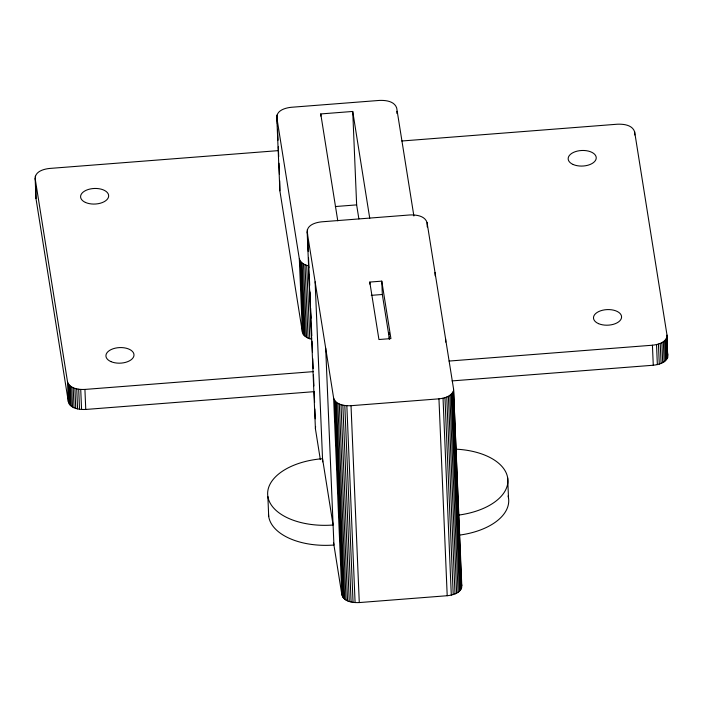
<?xml version="1.0" encoding="UTF-8"?>
<svg xmlns="http://www.w3.org/2000/svg" width="703" height="703" viewBox="0 0 703 703"><rect width="100%" height="100%" fill="white"/><g stroke="black" fill="none" stroke-linecap="round" stroke-linejoin="round"><path stroke-width="1.05" d="M314.294 391.65L85.757 409.454C79.544 409.726 70.616 408.812 68.367 401.861L35.985 198.545L35.15 178.518C35.115 171.33 43.99 169.001 49.728 168.439L278.265 150.627M35.985 198.545L35.774 186.726M276.797 117.366L299.32 258.801C300.322 263.001 304.724 264.917 308.529 265.839L311.605 339.25C307.8 338.328 303.397 336.421 302.395 332.211L279.873 190.777L276.797 117.366C276.762 110.178 285.638 107.849 291.376 107.278L379.295 100.432C385.508 100.16 394.436 101.065 396.694 108.025L413.882 215.988M279.873 190.777L279.732 180.776M320.331 459.604L315.419 428.786L307.167 231.911C307.132 224.723 316.016 222.394 321.746 221.823L409.673 214.969C415.886 214.696 424.814 215.61 427.064 222.57L453.532 388.759L461.783 585.634C461.818 592.822 452.943 595.151 447.205 595.722L359.277 602.568C353.064 602.84 344.145 601.935 341.886 594.975L333.591 542.892M315.419 428.786L315.603 426.457M461.599 587.963L453.532 388.759M452.073 380.912L653.272 365.235C658.632 364.637 665.372 363.003 667.665 357.484L667.015 335.129L634.633 131.812C632.384 124.853 623.456 123.948 617.243 124.22L401.826 141.004M667.665 357.484L667.015 335.129M307.167 231.911L333.635 398.1C335.893 405.051 344.813 405.965 351.025 405.693L438.953 398.838C444.314 398.241 451.054 396.606 453.347 391.088M449.05 361.061L652.428 345.217C657.797 344.619 664.528 342.976 666.831 337.458M320.849 116.109L320.753 113.939L352.73 111.452L369.752 218.334M335.331 206.541L356.641 204.881L358.882 218.923M369.778 282.07L381.773 281.138L390.921 338.591L378.935 339.531L369.778 282.07L369.866 284.126M371.272 295.348L382.327 294.487L389.409 338.934M35.15 178.518L67.523 381.834C69.782 388.794 78.701 389.708 84.922 389.427L313.459 371.623M667.507 352.994L667.85 355.156M461.44 583.508L461.783 585.634M320.753 113.939L337.774 220.83M666.33 338.609L667.173 358.627M665.574 339.716L666.409 359.743M664.563 340.77L665.407 360.788M663.324 341.746L664.159 361.764M661.875 342.633L662.709 362.651M660.24 343.407L661.075 363.433M658.439 344.066L659.282 364.092M656.523 344.593L657.358 364.611M652.428 345.217L653.272 365.235M634.633 131.812L634.765 134.976M507.663 477.847L508.497 497.873M452.855 392.23L461.106 589.114M452.091 393.346L460.342 590.221M451.089 394.392L459.34 591.276M449.841 395.376L458.092 592.251M448.391 396.255L456.642 593.139M445.579 338.811L445.72 342.089M446.757 397.037L455.008 593.912M444.964 397.696L453.215 594.571M443.039 398.214L451.291 595.098M435.025 272.509L435.157 275.787M438.953 398.838L447.205 595.722M427.064 222.57L427.248 226.946M396.826 111.311L396.923 113.499M389.023 332.554L389.119 334.742M389.207 336.93L389.295 339.11M381.773 281.138L382.327 294.487M352.73 111.452L356.641 204.881M351.025 405.693L359.277 602.568M346.843 405.71L355.094 602.594M344.804 405.499L353.055 602.374M342.844 405.13L351.096 602.005M341.008 404.62L349.259 601.504M339.312 403.988L347.563 600.863M337.791 403.223L346.043 600.098M336.482 402.353L344.734 599.228M335.393 401.387L343.644 598.262M334.54 400.341L342.792 597.225M333.635 398.1L341.886 594.975M325.682 348.152L333.934 545.027A60.221 33.41 -2.4 0 1 268.493 514.385M315.12 281.85L322.668 461.871M307.352 229.582L307.58 235.048M307.809 240.514L308.266 251.454M308.547 258.019L308.96 267.861M309.232 274.425L309.689 285.356M309.961 291.921L310.375 301.763M310.656 308.327L311.06 318.169M311.341 324.733L311.798 335.674M312.027 341.14L312.484 352.08M312.765 358.644L313.169 368.486M313.45 375.05L313.907 385.991M314.136 391.457L314.593 402.397M314.865 408.953L315.278 418.803M306.684 265.33L309.768 338.741M304.997 264.688L308.072 338.099M303.476 263.924L306.552 337.343M302.158 263.054L305.243 336.465M301.069 262.087L304.153 335.507M300.225 261.05L303.301 334.461M299.32 258.801L302.395 332.211M276.973 115.037L277.342 123.798M277.571 129.282L278.028 140.24M278.309 146.813L278.722 156.672M278.994 163.245L279.451 174.203M267.869 496.529A60.221 33.41 -2.4 0 0 333.09 525.009L322.536 458.708A60.221 33.41 -2.4 0 0 267.869 496.529L268.704 516.556M84.922 389.427L85.757 409.454M80.731 389.453L81.574 409.471M78.692 389.234L79.536 409.26M76.741 388.873L77.576 408.891M74.896 388.364L75.739 408.381M73.2 387.722L74.043 407.74M71.688 386.958L72.523 406.984M70.37 386.088L71.214 406.114M69.281 385.121L70.124 405.148M68.437 384.084L69.272 404.102M67.523 381.834L68.367 401.861M35.335 176.189L35.51 180.407M508.093 495.958A60.221 33.41 -2.4 0 1 459.024 535.159M456.071 449.173A60.221 33.41 -2.4 0 1 507.874 479.885A60.221 33.41 -2.4 0 1 459.217 515M573.182 164.511A14.051 7.795 -2.4 0 0 596.03 159.221A14.051 7.795 -2.4 0 0 577.391 151.083A14.051 7.795 -2.4 0 0 573.182 164.511M598.517 323.635A14.051 7.795 -2.4 0 0 621.373 318.336A14.051 7.795 -2.4 0 0 602.726 310.199A14.051 7.795 -2.4 0 0 598.517 323.635M85.379 202.402A14.051 7.795 -2.4 0 0 108.403 197.367A14.051 7.795 -2.4 0 0 90.081 189.01A14.051 7.795 -2.4 0 0 85.379 202.402M110.942 361.614A14.051 7.795 -2.4 0 0 133.79 356.324A14.051 7.795 -2.4 0 0 115.151 348.187A14.051 7.795 -2.4 0 0 110.942 361.614"/></g></svg>
